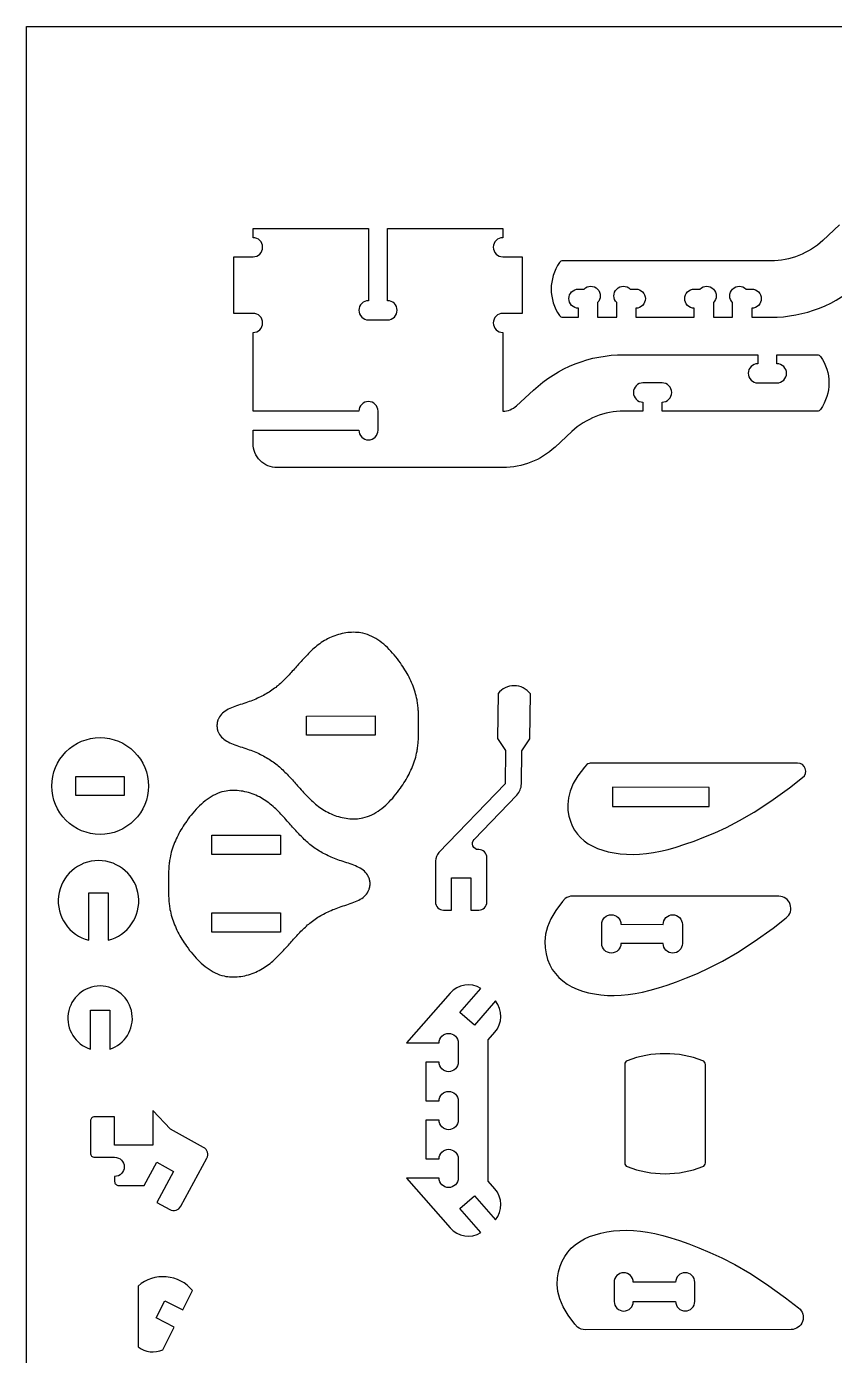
# Model space of a CAD drawing. Header units: inches. Extents: x 74 to 623, y 57 to 815.
# Drawn here: x 74.1 to 200.7, y 606.7 to 814.8 of the extents above; entities that cross this region are included whole.
import ezdxf

# ---------------------------------------------------------------- set-up
doc = ezdxf.new("R2010")
doc.units = ezdxf.units.IN
doc.header["$MEASUREMENT"] = 0
doc.layers.add('External Cut', color=1, linetype='Continuous')
doc.layers.add('Internal Cut', color=5, linetype='Continuous')

msp = doc.modelspace()

# ---------------------------------------------------------------- linework, layer by layer
msp.add_lwpolyline([(324.15, 464.77), (74.15, 464.77), (74.15, 814.77), (324.15, 814.77)], close=True)
at = {"layer": 'External Cut', "flags": 128}
for points in [[(109.64, 766.87, 1), (109.64, 769.87), (106.64, 769.87), (106.64, 778.72), (109.64, 778.72, 1), (109.64, 781.72), (109.64, 781.96), (109.64, 783.14), (127.72, 783.14), (127.72, 771.85, 0.414214), (126.22, 770.35, 0.414214), (127.72, 768.85), (130.72, 768.85, 0.414214), (132.22, 770.35, 0.414214), (130.72, 771.85), (130.72, 783.14), (148.79, 783.14), (148.79, 781.72, 1), (148.79, 778.72), (151.79, 778.72), (151.79, 769.87), (148.79, 769.87, 1), (148.79, 766.87), (148.79, 754.56, 0.189282), (150.94, 755.4), (153.56, 757.83, -0.189282), (167.74, 763.4), (188.74, 763.4), (188.74, 761.98, 0.414214), (187.24, 760.48, 0.414214), (188.74, 758.98), (191.74, 758.98, 0.414214), (193.24, 760.48, 0.414214), (191.74, 761.98), (191.74, 763.4), (198.06, 763.4, -0.246483), (198.58, 763.13, -0.311601), (198.58, 754.83, -0.246483), (198.06, 754.56), (173.74, 754.56), (173.74, 755.98, 0.414214), (175.24, 757.48, 0.414214), (173.74, 758.98), (170.74, 758.98, 0.414214), (169.24, 757.48, 0.414214), (170.74, 755.98), (170.74, 754.56), (167.74, 754.56, 0.189282), (159.58, 751.35), (156.96, 748.92, -0.189282), (148.79, 745.72), (113.43, 745.72, -0.414214), (109.64, 749.51), (109.64, 751.56), (126.22, 751.56, 0.414214), (127.72, 750.06, 0.414214), (129.22, 751.56), (129.22, 754.56, 0.414214), (127.72, 756.06, 0.414214), (126.22, 754.56), (109.64, 754.56), (109.64, 766.87)], [(201.56, 783.73), (198.94, 781.3, -0.189282), (190.78, 778.09), (158.17, 778.09, 0.246483), (157.65, 777.82, 0.311601), (157.65, 769.52, 0.246483), (158.17, 769.25)], [(158.17, 769.25), (160.62, 769.25), (160.62, 770.67, -0.414214), (159.12, 772.17, -0.414214), (160.62, 773.67), (161.5, 773.67, -1), (163.62, 771.55), (163.62, 769.25), (166.62, 769.25), (166.62, 771.55, -1), (168.74, 773.67), (169.62, 773.67, -0.414214), (171.12, 772.17, -0.414214), (169.62, 770.67), (169.62, 769.25), (178.78, 769.25), (178.78, 770.67, -0.414214), (177.28, 772.17, -0.414214), (178.78, 773.67), (179.66, 773.67, -1), (181.78, 771.55), (181.78, 769.25), (184.78, 769.25), (184.78, 771.55, -1), (186.9, 773.67), (187.78, 773.67, -0.414214), (189.28, 772.17, -0.414214), (187.78, 770.67), (187.78, 769.25), (190.78, 769.25, 0.189282), (204.96, 774.82)], [(139.49, 676.43), (140.75, 676.43), (140.75, 681.48), (143.75, 681.48), (143.75, 676.43), (145.01, 676.43, 0.414214), (146.28, 677.69), (146.28, 684.64, 0.414214), (145.01, 685.9), (144.95, 685.9, -0.661891), (144.27, 687.51), (150.98, 694.45, 0.19179), (151.68, 696.18), (151.74, 701.38), (153.02, 703.26), (153.09, 710.28, 0.5), (148.04, 710.33), (147.97, 703.31), (149.21, 701.4), (149.16, 696.21), (138.76, 685.44, 0.194384), (138.23, 684.12), (138.23, 677.69, 0.414214), (139.49, 676.43)], [(93.25, 695.86, -0.414214), (85.67, 688.28, -0.414214), (78.1, 695.86, -0.414214), (85.67, 703.44, -0.414214), (93.25, 695.86)], [(161.94, 699.22), (161.56, 698.82), (160.54, 697.48), (159.81, 696.23), (159.33, 695.07), (159.05, 693.99), (158.95, 692.98), (158.99, 692.04), (159.13, 691.16), (159.36, 690.35), (159.66, 689.61), (160.03, 688.94), (160.46, 688.33), (160.96, 687.78), (161.53, 687.28), (162.16, 686.83), (162.86, 686.44), (163.62, 686.1), (164.43, 685.8), (165.3, 685.56), (166.22, 685.38), (167.18, 685.25), (168.17, 685.17), (169.19, 685.15), (170.22, 685.18), (171.28, 685.28), (172.37, 685.43), (173.5, 685.65), (174.69, 685.94), (175.95, 686.3), (177.3, 686.73), (178.74, 687.25), (180.3, 687.85), (181.98, 688.55), (183.82, 689.39), (185.86, 690.45), (188.16, 691.79), (190.76, 693.48), (193.7, 695.58), (195.76, 697.17, 0.714484), (194.98, 699.44), (162.67, 699.45, 0.155709), (161.94, 699.22)], [(83.92, 671.73), (83.92, 679.13), (86.92, 679.13), (86.92, 671.73, 0.886757), (85.42, 684.18, 0.886757), (83.92, 671.73)], [(158.56, 678.24), (158.12, 677.78), (157.06, 676.38), (156.28, 675.06), (155.77, 673.81), (155.47, 672.64), (155.36, 671.54), (155.4, 670.52), (155.56, 669.57), (155.8, 668.69), (156.13, 667.88), (156.53, 667.15), (157.01, 666.48), (157.56, 665.87), (158.18, 665.33), (158.86, 664.85), (159.61, 664.42), (160.42, 664.06), (161.29, 663.75), (162.2, 663.5), (163.16, 663.3), (164.15, 663.16), (165.18, 663.08), (166.23, 663.06), (167.3, 663.1), (168.4, 663.2), (169.52, 663.36), (170.68, 663.58), (171.89, 663.87), (173.18, 664.24), (174.54, 664.68), (176.01, 665.21), (177.58, 665.81), (179.27, 666.52), (181.14, 667.37), (183.21, 668.44), (185.53, 669.8), (188.16, 671.5), (191.12, 673.62), (193.18, 675.22, 0.714484), (192.02, 678.61), (159.71, 678.63, 0.165016), (158.56, 678.24)], [(84.17, 654.67), (84.17, 660.76), (87.17, 660.76), (87.17, 654.67, 0.859604), (85.67, 664.55, 0.859604), (84.17, 654.67)], [(145.35, 664.17, 0.365977), (140.52, 663.44), (133.7, 655.63), (138.79, 655.63, -0.414214), (140.29, 657.13, -0.414214), (141.79, 655.63), (141.79, 652.63, -0.414214), (140.29, 651.13, -0.414214), (138.79, 652.63), (136.74, 652.63), (136.74, 646.55), (138.79, 646.55, -0.414214), (140.29, 648.05, -0.414214), (141.79, 646.55), (141.79, 643.55, -0.414214), (140.29, 642.05, -0.414214), (138.79, 643.55), (136.74, 643.55), (136.74, 637.48), (138.79, 637.48, -0.414214), (140.29, 638.98, -0.414214), (141.79, 637.48), (141.79, 634.48, -0.414214), (140.29, 632.98, -0.414214), (138.79, 634.48), (133.7, 634.48), (140.52, 626.67, 0.365977), (145.35, 625.93), (142.06, 629.7), (144.32, 631.67), (147.61, 627.91, 0.365977), (147.53, 632.8), (146.48, 634.01), (146.48, 656.1), (147.53, 657.31, 0.365977), (147.61, 662.2), (144.32, 658.43), (142.06, 660.41), (145.35, 664.17)], [(168.29, 636.26, 0.186244), (180.11, 636.26, 0.310029), (180.52, 636.85), (180.52, 652.26, 0.310029), (180.11, 652.85, 0.186244), (168.29, 652.85, 0.310029), (167.88, 652.26), (167.88, 636.85, 0.310029), (168.29, 636.26)], [(84.16, 643.42), (84.16, 638.37, 0.414214), (84.79, 637.73), (87.95, 637.73, -1), (87.95, 634.73), (87.95, 633.94, 0.414214), (88.58, 633.31), (92.58, 633.31), (94.56, 636.95), (97.19, 635.52), (94.55, 630.66), (96.6, 629.54, 0.414214), (98.32, 630.05), (102.4, 637.57, 0.414214), (101.89, 639.28), (96.69, 642.11), (93.95, 645.06), (93.95, 639.63), (87.95, 639.63), (87.95, 644.05), (84.79, 644.05, 0.414214), (84.16, 643.42)], [(160.5, 611.12), (160.07, 611.58), (159, 612.98), (158.23, 614.3), (157.71, 615.55), (157.41, 616.72), (157.3, 617.82), (157.34, 618.84), (157.5, 619.79), (157.75, 620.67), (158.07, 621.48), (158.48, 622.21), (158.96, 622.88), (159.5, 623.49), (160.12, 624.03), (160.81, 624.51), (161.56, 624.94), (162.37, 625.3), (163.23, 625.61), (164.15, 625.86), (165.1, 626.06), (166.1, 626.2), (167.12, 626.28), (168.18, 626.3), (169.25, 626.26), (170.34, 626.16), (171.46, 626), (172.62, 625.78), (173.84, 625.49), (175.12, 625.12), (176.49, 624.68), (177.95, 624.15), (179.52, 623.55), (181.22, 622.84), (183.08, 621.99), (185.15, 620.92), (187.48, 619.56), (190.1, 617.85), (193.07, 615.74), (195.13, 614.14, -0.714484), (193.97, 610.75), (161.66, 610.73, -0.165016), (160.5, 611.12)], [(91.65, 617.57), (91.65, 608.03, 0.278069), (95.49, 607.6), (97.27, 611.15), (94.45, 612.57), (95.8, 615.25), (98.62, 613.83), (100.14, 616.85, 0.423887), (91.65, 617.57)]]:
    msp.add_lwpolyline(points, format="xyb", dxfattribs=at)
for points in [[(135.58, 705.33), (135.58, 705.53), (135.58, 705.73), (135.58, 705.94), (135.58, 706.14), (135.57, 706.34), (135.57, 706.54), (135.57, 706.75), (135.56, 706.95), (135.56, 707.15), (135.55, 707.36), (135.54, 707.56), (135.52, 707.76), (135.51, 707.96), (135.49, 708.16), (135.47, 708.36), (135.45, 708.56), (135.42, 708.76), (135.4, 708.96), (135.36, 709.16), (135.33, 709.36), (135.27, 709.66), (135.2, 709.97), (135.12, 710.27), (135.03, 710.57), (134.94, 710.87), (134.84, 711.17), (134.73, 711.47), (134.61, 711.76), (134.49, 712.05), (134.36, 712.34), (134.22, 712.63), (134.08, 712.92), (133.93, 713.2), (133.77, 713.48), (133.61, 713.76), (133.44, 714.04), (133.27, 714.32), (133.09, 714.59), (132.91, 714.86), (132.72, 715.14), (132.49, 715.45), (132.25, 715.77), (132.01, 716.08), (131.76, 716.38), (131.5, 716.68), (131.24, 716.98), (130.97, 717.26), (130.69, 717.53), (130.41, 717.8), (130.11, 718.05), (129.82, 718.3), (129.51, 718.52), (129.2, 718.74), (128.88, 718.94), (128.56, 719.12), (128.23, 719.29), (127.89, 719.44), (127.55, 719.57), (127.2, 719.68), (126.84, 719.78), (126.55, 719.83), (126.27, 719.88), (125.97, 719.91), (125.68, 719.92), (125.39, 719.93), (125.09, 719.92), (124.79, 719.91), (124.49, 719.88), (124.19, 719.84), (123.9, 719.79), (123.6, 719.73), (123.3, 719.66), (123.01, 719.58), (122.72, 719.49), (122.43, 719.39), (122.15, 719.28), (121.87, 719.16), (121.6, 719.04), (121.33, 718.91), (121.07, 718.77), (120.81, 718.62), (120.57, 718.47), (120.32, 718.31), (120.09, 718.14), (119.86, 717.97), (119.63, 717.79), (119.41, 717.61), (119.19, 717.42), (118.97, 717.23), (118.76, 717.03), (118.55, 716.83), (118.35, 716.63), (118.15, 716.42), (117.94, 716.21), (117.75, 716), (117.55, 715.79), (117.35, 715.57), (117.16, 715.36), (116.96, 715.14), (116.77, 714.92), (116.61, 714.74), (116.44, 714.55), (116.28, 714.37), (116.12, 714.19), (115.96, 714.01), (115.79, 713.82), (115.63, 713.64), (115.46, 713.46), (115.3, 713.29), (115.13, 713.11), (114.96, 712.94), (114.8, 712.76), (114.63, 712.59), (114.45, 712.42), (114.28, 712.26), (114.11, 712.09), (113.93, 711.93), (113.75, 711.78), (113.57, 711.62), (113.39, 711.47), (113.19, 711.31), (112.99, 711.16), (112.78, 711), (112.57, 710.86), (112.36, 710.71), (112.15, 710.57), (111.93, 710.44), (111.71, 710.31), (111.48, 710.18), (111.26, 710.05), (111.02, 709.93), (110.79, 709.81), (110.55, 709.7), (110.31, 709.59), (110.06, 709.48), (109.81, 709.37), (109.56, 709.27), (109.3, 709.17), (109.03, 709.07), (108.76, 708.98), (108.49, 708.89), (108.21, 708.79), (107.92, 708.7), (107.64, 708.61), (107.36, 708.52), (107.07, 708.42), (106.8, 708.32), (106.52, 708.22), (106.26, 708.11), (106, 707.99), (105.75, 707.87), (105.51, 707.73), (105.29, 707.59), (105.07, 707.44), (104.87, 707.28), (104.69, 707.1), (104.53, 706.91), (104.38, 706.71), (104.25, 706.49), (104.15, 706.25), (104.13, 706.2), (104.12, 706.16), (104.1, 706.12), (104.09, 706.07), (104.08, 706.02), (104.06, 705.98), (104.05, 705.93), (104.04, 705.88), (104.03, 705.84), (104.02, 705.79), (104.01, 705.74), (104.01, 705.69), (104, 705.65), (103.99, 705.6), (103.99, 705.55), (103.99, 705.5), (103.98, 705.45), (103.98, 705.41), (103.98, 705.36), (103.98, 705.31), (103.98, 705.26), (103.98, 705.21), (103.98, 705.17), (103.99, 705.12), (103.99, 705.07), (103.99, 705.02), (104, 704.97), (104.01, 704.93), (104.01, 704.88), (104.02, 704.83), (104.03, 704.78), (104.04, 704.74), (104.05, 704.69), (104.07, 704.64), (104.08, 704.6), (104.09, 704.55), (104.1, 704.5), (104.12, 704.46), (104.14, 704.42), (104.15, 704.37), (104.26, 704.13), (104.38, 703.91), (104.53, 703.71), (104.69, 703.52), (104.88, 703.34), (105.08, 703.18), (105.29, 703.03), (105.52, 702.89), (105.75, 702.76), (106, 702.63), (106.26, 702.52), (106.53, 702.41), (106.8, 702.3), (107.08, 702.2), (107.36, 702.11), (107.64, 702.02), (107.93, 701.92), (108.21, 701.83), (108.49, 701.74), (108.77, 701.65), (109.04, 701.55), (109.3, 701.46), (109.56, 701.36), (109.82, 701.25), (110.07, 701.15), (110.31, 701.04), (110.56, 700.93), (110.79, 700.81), (111.03, 700.7), (111.26, 700.58), (111.49, 700.45), (111.71, 700.32), (111.94, 700.19), (112.15, 700.06), (112.37, 699.92), (112.58, 699.77), (112.79, 699.63), (113, 699.48), (113.2, 699.32), (113.4, 699.16), (113.58, 699.01), (113.76, 698.86), (113.94, 698.7), (114.12, 698.54), (114.29, 698.38), (114.46, 698.21), (114.64, 698.04), (114.81, 697.87), (114.97, 697.7), (115.14, 697.52), (115.31, 697.35), (115.47, 697.17), (115.64, 696.99), (115.8, 696.81), (115.97, 696.63), (116.13, 696.45), (116.29, 696.27), (116.46, 696.08), (116.62, 695.9), (116.78, 695.72), (116.98, 695.5), (117.17, 695.28), (117.37, 695.06), (117.56, 694.85), (117.76, 694.64), (117.96, 694.42), (118.16, 694.21), (118.36, 694.01), (118.57, 693.81), (118.78, 693.61), (118.99, 693.41), (119.2, 693.22), (119.42, 693.03), (119.65, 692.85), (119.87, 692.67), (120.1, 692.5), (120.34, 692.33), (120.58, 692.18), (120.83, 692.02), (121.08, 691.88), (121.35, 691.74), (121.62, 691.6), (121.89, 691.48), (122.17, 691.36), (122.45, 691.25), (122.74, 691.16), (123.03, 691.07), (123.32, 690.99), (123.62, 690.92), (123.91, 690.86), (124.21, 690.81), (124.51, 690.77), (124.81, 690.74), (125.11, 690.72), (125.4, 690.72), (125.7, 690.72), (125.99, 690.74), (126.28, 690.77), (126.57, 690.82), (126.86, 690.87), (127.21, 690.97), (127.57, 691.08), (127.91, 691.21), (128.25, 691.36), (128.58, 691.53), (128.9, 691.71), (129.22, 691.91), (129.53, 692.13), (129.83, 692.36), (130.13, 692.6), (130.42, 692.85), (130.7, 693.12), (130.98, 693.4), (131.25, 693.68), (131.52, 693.97), (131.77, 694.27), (132.02, 694.58), (132.26, 694.89), (132.5, 695.2), (132.73, 695.52), (132.92, 695.79), (133.1, 696.07), (133.28, 696.34), (133.45, 696.62), (133.62, 696.9), (133.78, 697.18), (133.94, 697.46), (134.09, 697.74), (134.23, 698.03), (134.37, 698.32), (134.5, 698.61), (134.62, 698.9), (134.74, 699.19), (134.85, 699.49), (134.95, 699.79), (135.04, 700.09), (135.13, 700.39), (135.2, 700.69), (135.27, 701), (135.34, 701.31), (135.37, 701.5), (135.4, 701.7), (135.43, 701.9), (135.45, 702.1), (135.48, 702.3), (135.5, 702.5), (135.51, 702.7), (135.53, 702.9), (135.54, 703.1), (135.55, 703.31), (135.56, 703.51), (135.56, 703.71), (135.57, 703.91), (135.57, 704.12), (135.58, 704.32), (135.58, 704.52), (135.58, 704.72), (135.58, 704.93), (135.58, 705.13), (135.58, 705.33)], [(96.38, 680.57), (96.38, 680.37), (96.38, 680.17), (96.38, 679.97), (96.38, 679.76), (96.38, 679.56), (96.38, 679.36), (96.39, 679.16), (96.39, 678.95), (96.4, 678.75), (96.41, 678.55), (96.42, 678.35), (96.43, 678.14), (96.44, 677.94), (96.46, 677.74), (96.48, 677.54), (96.5, 677.34), (96.53, 677.14), (96.55, 676.94), (96.59, 676.75), (96.62, 676.55), (96.68, 676.24), (96.75, 675.93), (96.83, 675.63), (96.91, 675.33), (97.01, 675.03), (97.11, 674.73), (97.22, 674.44), (97.33, 674.14), (97.46, 673.85), (97.59, 673.56), (97.72, 673.27), (97.87, 672.99), (98.02, 672.7), (98.17, 672.42), (98.33, 672.14), (98.5, 671.86), (98.67, 671.59), (98.85, 671.31), (99.04, 671.04), (99.23, 670.77), (99.45, 670.45), (99.69, 670.13), (99.93, 669.82), (100.18, 669.51), (100.44, 669.22), (100.7, 668.92), (100.97, 668.64), (101.25, 668.36), (101.53, 668.1), (101.82, 667.84), (102.12, 667.6), (102.43, 667.37), (102.74, 667.16), (103.05, 666.96), (103.38, 666.77), (103.71, 666.6), (104.05, 666.45), (104.39, 666.32), (104.74, 666.21), (105.1, 666.12), (105.38, 666.06), (105.67, 666.02), (105.96, 665.99), (106.26, 665.97), (106.55, 665.96), (106.85, 665.97), (107.15, 665.98), (107.44, 666.01), (107.74, 666.05), (108.04, 666.1), (108.34, 666.16), (108.63, 666.23), (108.93, 666.31), (109.22, 666.4), (109.5, 666.5), (109.79, 666.61), (110.07, 666.72), (110.34, 666.85), (110.61, 666.98), (110.87, 667.12), (111.13, 667.27), (111.37, 667.42), (111.61, 667.58), (111.85, 667.74), (112.08, 667.92), (112.31, 668.09), (112.53, 668.27), (112.75, 668.46), (112.97, 668.65), (113.18, 668.85), (113.39, 669.05), (113.59, 669.25), (113.8, 669.46), (114, 669.67), (114.2, 669.88), (114.39, 670.09), (114.59, 670.31), (114.78, 670.52), (114.98, 670.74), (115.17, 670.96), (115.34, 671.14), (115.5, 671.33), (115.66, 671.51), (115.82, 671.69), (115.99, 671.87), (116.15, 672.05), (116.32, 672.23), (116.48, 672.41), (116.65, 672.59), (116.81, 672.77), (116.98, 672.94), (117.15, 673.11), (117.32, 673.29), (117.49, 673.45), (117.66, 673.62), (117.84, 673.78), (118.02, 673.94), (118.19, 674.1), (118.37, 674.25), (118.56, 674.4), (118.76, 674.56), (118.96, 674.72), (119.17, 674.87), (119.38, 675.02), (119.59, 675.16), (119.8, 675.3), (120.02, 675.43), (120.24, 675.57), (120.47, 675.69), (120.69, 675.82), (120.93, 675.94), (121.16, 676.06), (121.4, 676.17), (121.64, 676.28), (121.89, 676.39), (122.14, 676.5), (122.39, 676.6), (122.65, 676.7), (122.92, 676.8), (123.19, 676.89), (123.46, 676.98), (123.75, 677.08), (124.03, 677.17), (124.31, 677.26), (124.6, 677.35), (124.88, 677.45), (125.15, 677.55), (125.43, 677.65), (125.69, 677.76), (125.95, 677.88), (126.2, 678), (126.44, 678.13), (126.67, 678.27), (126.88, 678.42), (127.08, 678.59), (127.26, 678.76), (127.43, 678.95), (127.57, 679.16), (127.7, 679.38), (127.8, 679.61), (127.82, 679.66), (127.84, 679.7), (127.85, 679.75), (127.86, 679.79), (127.88, 679.84), (127.89, 679.89), (127.9, 679.93), (127.91, 679.98), (127.92, 680.03), (127.93, 680.07), (127.94, 680.12), (127.95, 680.17), (127.95, 680.22), (127.96, 680.27), (127.97, 680.31), (127.97, 680.36), (127.97, 680.41), (127.98, 680.46), (127.98, 680.51), (127.98, 680.55), (127.98, 680.6), (127.98, 680.65), (127.97, 680.7), (127.97, 680.74), (127.97, 680.79), (127.96, 680.84), (127.96, 680.89), (127.95, 680.94), (127.94, 680.98), (127.93, 681.03), (127.92, 681.08), (127.91, 681.13), (127.9, 681.17), (127.89, 681.22), (127.88, 681.27), (127.87, 681.31), (127.85, 681.36), (127.84, 681.4), (127.82, 681.45), (127.8, 681.49), (127.7, 681.73), (127.57, 681.95), (127.43, 682.15), (127.26, 682.34), (127.08, 682.52), (126.88, 682.68), (126.67, 682.84), (126.44, 682.98), (126.2, 683.11), (125.95, 683.23), (125.7, 683.35), (125.43, 683.46), (125.16, 683.56), (124.88, 683.66), (124.6, 683.76), (124.32, 683.85), (124.03, 683.94), (123.75, 684.04), (123.47, 684.13), (123.19, 684.22), (122.92, 684.32), (122.66, 684.41), (122.4, 684.51), (122.15, 684.62), (121.89, 684.72), (121.65, 684.83), (121.4, 684.94), (121.17, 685.06), (120.93, 685.18), (120.7, 685.3), (120.47, 685.42), (120.25, 685.55), (120.03, 685.68), (119.81, 685.82), (119.59, 685.96), (119.38, 686.1), (119.17, 686.25), (118.97, 686.4), (118.76, 686.56), (118.56, 686.71), (118.38, 686.87), (118.2, 687.02), (118.02, 687.18), (117.85, 687.34), (117.67, 687.5), (117.5, 687.67), (117.33, 687.83), (117.16, 688.01), (116.99, 688.18), (116.82, 688.35), (116.66, 688.53), (116.49, 688.71), (116.33, 688.89), (116.16, 689.07), (116, 689.25), (115.84, 689.43), (115.67, 689.61), (115.51, 689.8), (115.35, 689.98), (115.19, 690.16), (114.99, 690.38), (114.8, 690.6), (114.6, 690.82), (114.41, 691.03), (114.21, 691.25), (114.01, 691.46), (113.81, 691.67), (113.61, 691.87), (113.4, 692.08), (113.19, 692.28), (112.98, 692.47), (112.77, 692.66), (112.55, 692.85), (112.33, 693.03), (112.1, 693.21), (111.87, 693.38), (111.63, 693.55), (111.39, 693.71), (111.14, 693.86), (110.89, 694.01), (110.63, 694.15), (110.36, 694.28), (110.08, 694.41), (109.8, 694.52), (109.52, 694.63), (109.23, 694.73), (108.94, 694.82), (108.65, 694.9), (108.36, 694.97), (108.06, 695.03), (107.76, 695.08), (107.46, 695.12), (107.16, 695.15), (106.87, 695.17), (106.57, 695.17), (106.27, 695.17), (105.98, 695.15), (105.69, 695.12), (105.4, 695.08), (105.12, 695.02), (104.76, 694.93), (104.41, 694.82), (104.06, 694.69), (103.73, 694.54), (103.4, 694.37), (103.07, 694.18), (102.75, 693.98), (102.44, 693.77), (102.14, 693.54), (101.84, 693.3), (101.55, 693.04), (101.27, 692.78), (100.99, 692.5), (100.72, 692.22), (100.45, 691.93), (100.2, 691.63), (99.95, 691.32), (99.7, 691.01), (99.47, 690.7), (99.24, 690.38), (99.05, 690.11), (98.86, 689.83), (98.69, 689.56), (98.51, 689.28), (98.34, 689), (98.18, 688.72), (98.03, 688.44), (97.88, 688.16), (97.73, 687.87), (97.6, 687.59), (97.46, 687.3), (97.34, 687), (97.23, 686.71), (97.12, 686.42), (97.01, 686.12), (96.92, 685.82), (96.83, 685.52), (96.76, 685.21), (96.69, 684.91), (96.63, 684.6), (96.59, 684.4), (96.56, 684.2), (96.53, 684), (96.51, 683.81), (96.48, 683.61), (96.46, 683.41), (96.45, 683.2), (96.43, 683), (96.42, 682.8), (96.41, 682.6), (96.4, 682.4), (96.39, 682.19), (96.39, 681.99), (96.38, 681.79), (96.38, 681.59), (96.38, 681.38), (96.38, 681.18), (96.38, 680.98), (96.38, 680.78), (96.38, 680.57)]]:
    msp.add_lwpolyline(points, dxfattribs=at)
at = {"layer": 'Internal Cut', "flags": 128}
for points in [[(128.76, 706.83), (128.76, 703.83), (118.03, 703.82), (118.02, 706.82), (128.76, 706.83)], [(81.89, 694.36), (81.89, 697.36), (89.46, 697.36), (89.46, 694.36), (81.89, 694.36)], [(165.98, 695.66), (165.97, 692.66), (181.13, 692.65), (181.13, 695.65), (165.98, 695.66)], [(103.2, 685.15), (103.2, 688.15), (113.94, 688.14), (113.93, 685.14), (103.2, 685.15)], [(103.19, 672.99), (103.19, 675.99), (113.93, 675.98), (113.93, 672.98), (103.19, 672.99)]]:
    msp.add_lwpolyline(points, dxfattribs=at)
for points in [[(164.28, 674.21, -0.414214), (165.78, 675.71, -0.414214), (167.28, 674.21), (173.91, 674.2, -0.414214), (175.41, 675.7, -0.414214), (176.91, 674.2), (176.91, 671.2, -0.414214), (175.41, 669.7, -0.414214), (173.91, 671.2), (167.28, 671.21, -1), (164.28, 671.21), (164.28, 674.21)], [(166.23, 615.15, 0.414214), (167.73, 613.65, 0.414214), (169.23, 615.15), (175.86, 615.16, 0.414214), (177.36, 613.66, 0.414214), (178.86, 615.16), (178.86, 618.16, 0.414214), (177.35, 619.66, 0.414214), (175.86, 618.16), (169.22, 618.15, 1), (166.22, 618.15), (166.23, 615.15)]]:
    msp.add_lwpolyline(points, format="xyb", dxfattribs=at)

doc.saveas('drawing.dxf')
